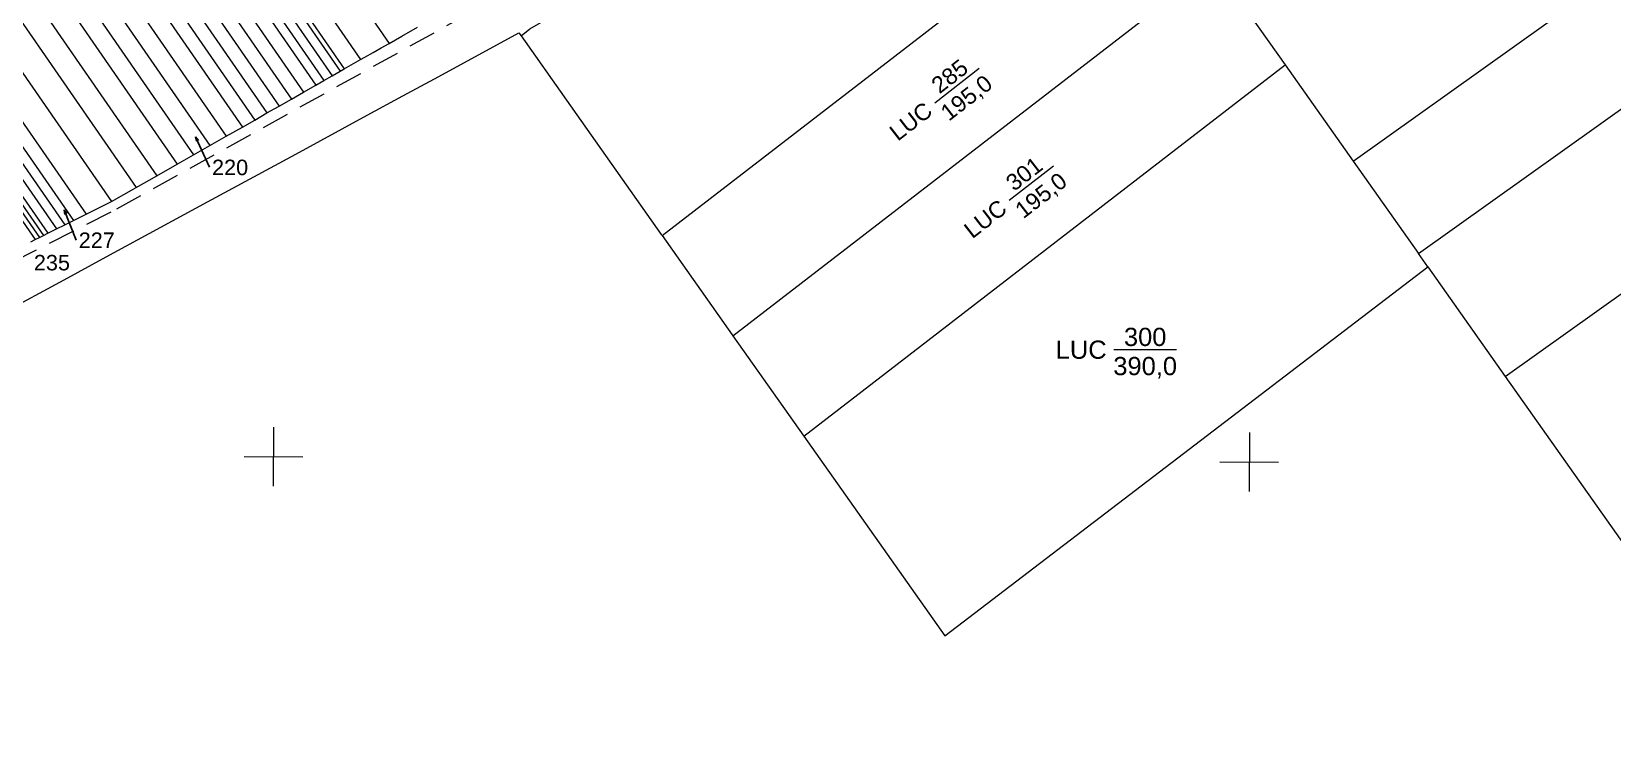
# Model space of a CAD drawing. Header units: metres. Extents: x 591850 to 11787372, y 2319432 to 2388242.
# Drawn here: x 11787070.8 to 11787157.5, y 2387870.9 to 2387909.5 of the extents above; entities that cross this region are included whole.
import ezdxf
from ezdxf.enums import TextEntityAlignment as Align

# ---------------------------------------------------------------- set-up
doc = ezdxf.new("R2010")
doc.units = ezdxf.units.M
doc.header["$MEASUREMENT"] = 0
doc.linetypes.add('{tuong nha}', pattern=[2.3, 1.5, -0.8])
for name, color, linetype, lineweight in [('Level 10', 7, 'Continuous', 0), ('Level 13', 7, 'Continuous', 0), ('Level 2', 7, 'Continuous', 0), ('Level 22', 7, 'Continuous', 0), ('Level 4', 7, 'Continuous', 0), ('Level 63', 7, 'Continuous', 0)]:
    doc.layers.add(name, color=color, linetype=linetype, lineweight=lineweight)
doc.styles.get("Standard").update_dxf_attribs({"font": 'arial.ttf'})
doc.styles.add('Style-Arial', font='arial.ttf')
doc.dimstyles.get("Standard").update_dxf_attribs({"dimtxt": 0.18, "dimasz": 0.18, "dimexe": 1.25, "dimexo": 0.0625, "dimtad": 1, "dimdsep": 46, "dimtxsty": 'Standard', "dimcen": 0.09, "dimazin": 3, "dimtfac": 1, "dimtmove": 0, "dimatfit": 3})

# ---------------------------------------------------------------- blocks, each defined once
blk = doc.blocks.new('N_Thua_18')
at = {"layer": 'Level 13', "color": 7, "linetype": 'Continuous', "lineweight": 0}
blk.add_line((0, 0), (3.427591, 0), dxfattribs=at)
at = {"layer": 'Level 13', "color": 3, "linetype": 'Continuous', "lineweight": 0}
blk.add_text('LUC', height=1, dxfattribs=at).set_placement((-0.4, 0), align=Align.MIDDLE_RIGHT)
at = {"layer": 'Level 2', "color": 1, "linetype": 'Continuous', "lineweight": 0}
blk.add_text('300', height=1, dxfattribs=at).set_placement((1.713796, 0.2), align=Align.CENTER)
at = {"layer": 'Level 4', "color": 1, "linetype": 'Continuous', "lineweight": 0}
blk.add_text('390,0', height=1, dxfattribs=at).set_placement((1.713796, -0.4), align=Align.TOP_CENTER)
blk = doc.blocks.new('N_Thua_69')
at = {"layer": 'Level 13', "color": 7, "linetype": 'Continuous', "lineweight": 0}
blk.add_line((0, 0), (3.084832, 0), dxfattribs=at)
at = {"layer": 'Level 13', "color": 3, "linetype": 'Continuous', "lineweight": 0}
blk.add_text('LUC', height=0.9, dxfattribs=at).set_placement((-0.4, 0), align=Align.MIDDLE_RIGHT)
at = {"layer": 'Level 2', "color": 1, "linetype": 'Continuous', "lineweight": 0}
blk.add_text('301', height=0.9, dxfattribs=at).set_placement((1.542416, 0.2), align=Align.CENTER)
at = {"layer": 'Level 4', "color": 1, "linetype": 'Continuous', "lineweight": 0}
blk.add_text('195,0', height=0.9, dxfattribs=at).set_placement((1.542416, -0.4), align=Align.TOP_CENTER)
blk = doc.blocks.new('N_Thua_70')
at = {"layer": 'Level 13', "color": 7, "linetype": 'Continuous', "lineweight": 0}
blk.add_line((0, 0), (3.084832, 0), dxfattribs=at)
at = {"layer": 'Level 13', "color": 3, "linetype": 'Continuous', "lineweight": 0}
blk.add_text('LUC', height=0.9, dxfattribs=at).set_placement((-0.4, 0), align=Align.MIDDLE_RIGHT)
at = {"layer": 'Level 2', "color": 1, "linetype": 'Continuous', "lineweight": 0}
blk.add_text('285', height=0.9, dxfattribs=at).set_placement((1.542416, 0.2), align=Align.CENTER)
at = {"layer": 'Level 4', "color": 1, "linetype": 'Continuous', "lineweight": 0}
blk.add_text('195,0', height=0.9, dxfattribs=at).set_placement((1.542416, -0.4), align=Align.TOP_CENTER)
blk = doc.blocks.new('N_TNho_45')
at = {"layer": 'Level 2', "color": 1, "linetype": 'Continuous', "lineweight": 70}
blk.add_text('220', height=0.85, dxfattribs=at).set_placement((0, 0), align=Align.MIDDLE_CENTER)
blk = doc.blocks.new('TerminatorOpen_0.5')
at = {"color": 0, "linetype": 'ByBlock', "lineweight": -2}
for q in [(-1, 0.25), (-1, 0), (-1, -0.25)]:
    blk.add_line((0, 0), q, dxfattribs=at)
blk = doc.blocks.new('N_TNho_115')
at = {"layer": 'Level 2', "color": 1, "linetype": 'Continuous', "lineweight": 70}
blk.add_text('227', height=0.85, dxfattribs=at).set_placement((0, 0), align=Align.MIDDLE_CENTER)
blk = doc.blocks.new('N_TNho_126')
at = {"layer": 'Level 2', "color": 1, "linetype": 'Continuous', "lineweight": 70}
blk.add_text('235', height=0.85, dxfattribs=at).set_placement((0, 0), align=Align.MIDDLE_CENTER)

msp = doc.modelspace()

# ---------------------------------------------------------------- linework, layer by layer
at = {"layer": 'Level 10', "color": 7, "linetype": 'Continuous', "lineweight": 0, "flags": 128}
for points in [[(11787046.685, 2387972.052), (11787090.37, 2387908.814)], [(11787045.157, 2387971.113), (11787088.806, 2387907.928)], [(11787043.627, 2387970.175), (11787087.245, 2387907.036)], [(11787044.065, 2387970.442), (11787087.69, 2387907.292)], [(11787044.284, 2387970.576), (11787087.912, 2387907.42)], [(11787042.752, 2387969.639), (11787086.351, 2387906.527)], [(11787043.189, 2387969.907), (11787086.797, 2387906.782)], [(11787041.441, 2387968.832), (11787085.011, 2387905.761)], [(11787042.096, 2387969.237), (11787085.682, 2387906.143)], [(11787039.468, 2387967.626), (11787083, 2387904.611)], [(11787040.125, 2387968.029), (11787083.672, 2387904.996)], [(11787040.783, 2387968.43), (11787084.342, 2387905.376)], [(11787038.811, 2387967.224), (11787082.33, 2387904.227)], [(11787037.055, 2387966.15), (11787080.538, 2387903.206)], [(11787037.932, 2387966.688), (11787081.434, 2387903.717)], [(11787035.3, 2387965.075), (11787078.743, 2387902.187)], [(11787036.179, 2387965.611), (11787079.642, 2387902.695)], [(11787034.202, 2387964.402), (11787077.626, 2387901.542)], [(11787033.104, 2387963.727), (11787076.5, 2387900.908)], [(11787031.785, 2387962.919), (11787075.15, 2387900.144)], [(11787029.804, 2387961.703), (11787073.054, 2387899.096)], [(11787030.463, 2387962.111), (11787073.755, 2387899.443)], [(11787028.259, 2387960.754), (11787071.418, 2387898.279)], [(11787028.481, 2387960.89), (11787071.652, 2387898.395)], [(11787028.922, 2387961.161), (11787072.121, 2387898.628)], [(11787029.363, 2387961.431), (11787072.589, 2387898.86)], [(11787027.815, 2387960.488), (11787070.952, 2387898.043)], [(11787028.036, 2387960.622), (11787071.184, 2387898.163)], [(11787097.606, 2387909.233), (11787098.091, 2387909.608), (11787126.574, 2387925.991), (11787126.831, 2387925.626)], [(11787143.25, 2387902.352), (11787176.802, 2387926.306)], [(11787146.827, 2387897.282), (11787180.4, 2387921.251)], [(11787105.301, 2387898.329), (11787105.345, 2387898.268), (11787131.748, 2387918.657)], [(11787151.592, 2387890.527), (11787185.197, 2387914.518)], [(11787109.231, 2387892.757), (11787135.635, 2387913.147)], [(11787135.635, 2387913.147), (11787135.669, 2387913.098), (11787139.522, 2387907.636)], [(11787070.718, 2387897.926), (11787070.952, 2387898.043), (11787071.184, 2387898.163), (11787071.418, 2387898.279), (11787071.652, 2387898.395), (11787072.121, 2387898.628), (11787072.589, 2387898.86), (11787073.054, 2387899.096), (11787073.755, 2387899.443), (11787075.15, 2387900.144), (11787076.5, 2387900.908), (11787077.626, 2387901.542), (11787078.743, 2387902.187), (11787079.642, 2387902.695), (11787080.538, 2387903.206), (11787081.434, 2387903.717), (11787082.33, 2387904.227), (11787083, 2387904.611), (11787083.672, 2387904.996), (11787084.342, 2387905.376), (11787085.011, 2387905.761), (11787085.682, 2387906.143), (11787086.351, 2387906.527), (11787086.797, 2387906.782), (11787087.245, 2387907.036), (11787087.69, 2387907.292), (11787087.912, 2387907.42), (11787088.806, 2387907.928), (11787089.041, 2387908.067), (11787089.492, 2387908.312), (11787089.943, 2387908.568), (11787090.37, 2387908.814), (11787091.06, 2387909.208), (11787091.927, 2387909.707)], [(11787054.957, 2387886.291), (11787057.727, 2387887.796), (11787060.512, 2387889.308), (11787063.311, 2387890.828), (11787068.951, 2387893.891), (11787072.744, 2387895.951), (11787074.65, 2387896.986), (11787076.562, 2387898.025), (11787080.408, 2387900.114), (11787085.254, 2387902.745), (11787089.162, 2387904.868), (11787091.127, 2387905.935), (11787093.099, 2387907.006), (11787097.493, 2387909.393), (11787097.606, 2387909.233), (11787105.301, 2387898.329)], [(11787113.119, 2387887.247), (11787139.522, 2387907.636)], [(11787139.522, 2387907.636), (11787143.25, 2387902.352)], [(11787143.25, 2387902.352), (11787146.827, 2387897.282)], [(11787105.345, 2387898.268), (11787109.189, 2387892.816), (11787109.231, 2387892.757), (11787113.119, 2387887.247), (11787120.852, 2387876.288)], [(11787120.852, 2387876.288), (11787147.339, 2387896.555), (11787146.827, 2387897.282)], [(11787147.339, 2387896.555), (11787151.592, 2387890.527), (11787159.92, 2387878.72), (11787165.449, 2387870.882), (11787197.579, 2387897.126)]]:
    msp.add_lwpolyline(points, dxfattribs=at)
at = {"layer": 'Level 22', "color": 7, "linetype": '{tuong nha}', "lineweight": 0}
for p, q in [((11787075.438, 2387899.741), (11787111.254, 2387919.636)), ((11787075.438, 2387899.741), (11787111.254, 2387919.636)), ((11787075.438, 2387899.741), (11787111.254, 2387919.636)), ((11787075.438, 2387899.741), (11787111.254, 2387919.636)), ((11787049.209, 2387886.323), (11787075.438, 2387899.741)), ((11787049.209, 2387886.323), (11787075.438, 2387899.741)), ((11787049.209, 2387886.323), (11787075.438, 2387899.741)), ((11787049.209, 2387886.323), (11787075.438, 2387899.741))]:
    msp.add_line(p, q, dxfattribs=at)
at = {"layer": 'Level 63', "color": 7, "linetype": 'Continuous', "lineweight": 0}
for p, q in [((11787084.037, 2387887.744), (11787084.019, 2387884.514)), ((11787137.559, 2387887.447), (11787137.541, 2387884.216)), ((11787082.423, 2387886.138), (11787085.634, 2387886.12)), ((11787135.944, 2387885.84), (11787139.155, 2387885.823))]:
    msp.add_line(p, q, dxfattribs=at)

# ---------------------------------------------------------------- block references
at = {"layer": 'Level 2', "color": 1, "linetype": 'Continuous', "lineweight": 0, "rotation": 37.831188}
for name, p in [('N_Thua_70', (11787120.296, 2387905.558)), ('N_Thua_69', (11787124.384, 2387900.202))]:
    msp.add_blockref(name, p, dxfattribs=at)
at = {"layer": 'Level 2', "color": 1, "linetype": 'Continuous', "lineweight": 70}
for name, p in [('N_TNho_45', (11787081.648, 2387902.009)), ('N_TNho_115', (11787074.335, 2387898.011)), ('N_TNho_126', (11787071.874, 2387896.781))]:
    msp.add_blockref(name, p, dxfattribs=at)
at = {"layer": 'Level 2', "color": 1, "linetype": 'Continuous', "lineweight": 0}
msp.add_blockref('N_Thua_18', (11787130.129, 2387892.004), dxfattribs=at)

# ---------------------------------------------------------------- leaders
at = {"layer": 'Level 13', "color": 1, "linetype": 'Continuous', "lineweight": 13}
for points in [[(11787079.759, 2387903.686), (11787080.511, 2387902.015)], [(11787072.549, 2387899.675), (11787073.196, 2387898.017)]]:
    msp.add_leader(points, dimstyle='Standard', override={"dimtxt": 0.4, "dimasz": 0.24, "dimgap": 0.2, "dimtad": 1, "dimtxsty": 'Style-Arial', "dimldrblk": 'TerminatorOpen_0.5'}, dxfattribs=at)

doc.saveas('drawing.dxf')
